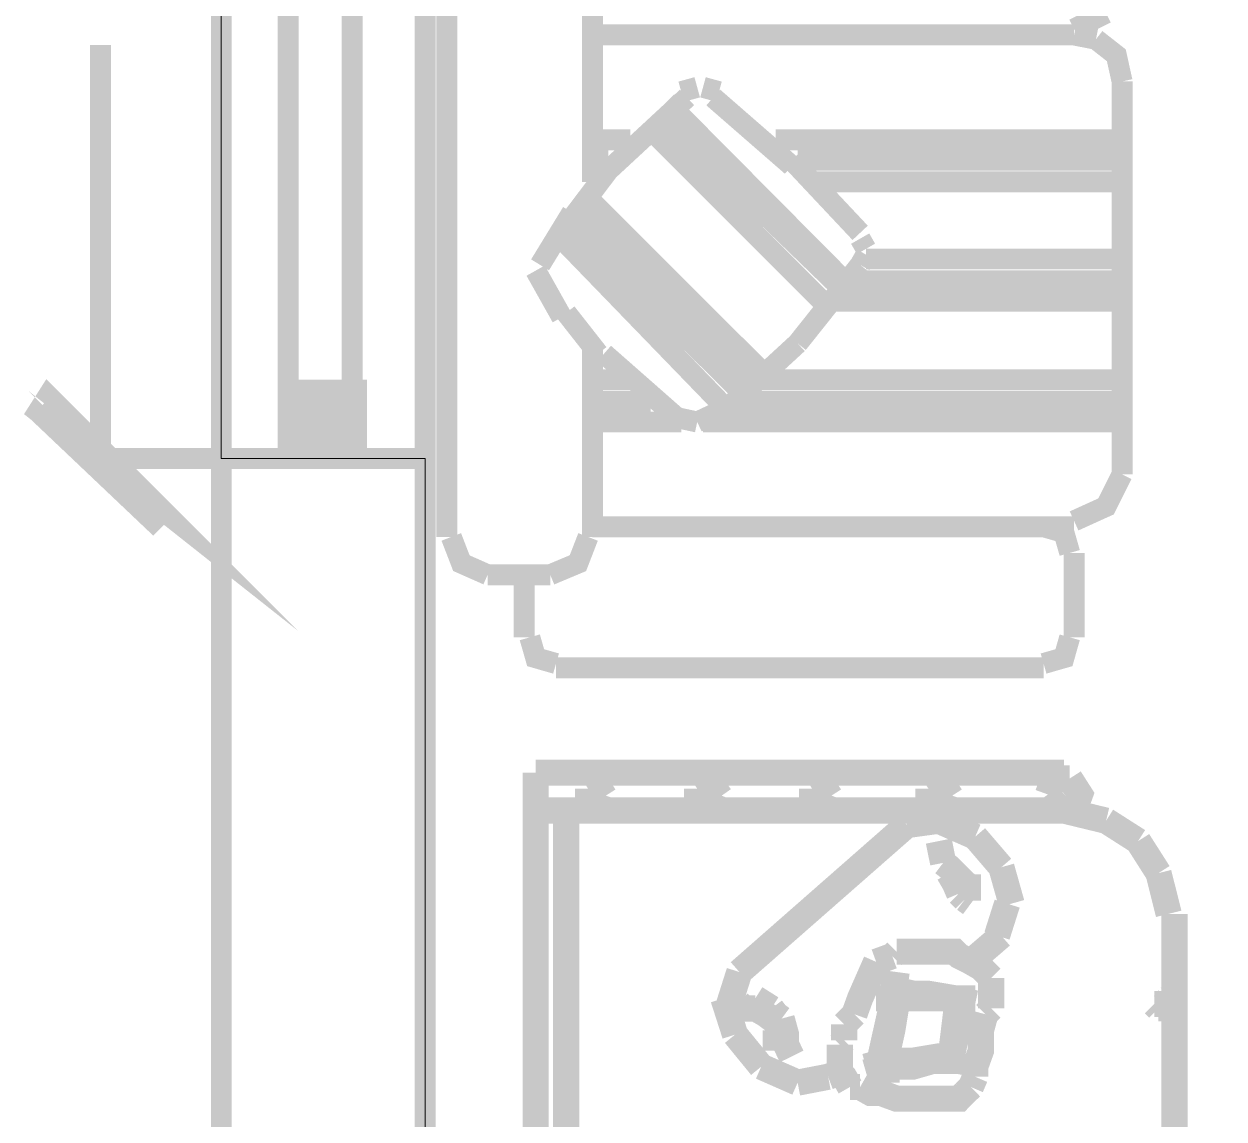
# Model space of a CAD drawing. Header units: inches. Extents: x -524 to 1067, y -71 to 1110.
# Drawn here: x 427.1 to 480.2, y 284.2 to 332.7 of the extents above; entities that cross this region are included whole.
import ezdxf

# ---------------------------------------------------------------- set-up
doc = ezdxf.new("R2010")
doc.units = ezdxf.units.IN
doc.header["$MEASUREMENT"] = 0
doc.layers.add('H', color=7, linetype='Continuous')
doc.layers.add('P', color=7, linetype='Continuous')
doc.layers.add('wall', color=16, linetype='Continuous', lineweight=20)

msp = doc.modelspace()

# ---------------------------------------------------------------- hatches: boundary and pattern name
at = {"layer": 'H', "linetype": 'Continuous'}
for points in [[(438.874, 313.4), (438.874, 316.429), (441.9, 316.429), (441.9, 313.4), (438.874, 313.4)], [(433.337, 311.082), (432.823, 310.633), (427.735, 315.528), (428.187, 316.17), (433.337, 311.082)]]:
    msp.add_hatch(color=256, dxfattribs=at).paths.add_polyline_path(points)

# ---------------------------------------------------------------- linework, layer by layer
at = {"layer": 'P'}
for points, const_width in [([(444.86, 413.771), (444.86, 267.759)], 0.927), ([(445.827, 378.104), (445.827, 343.081), (445.827, 309.991)], 0.927), ([(435.848, 313.466), (435.848, 373.469)], 0.927), ([(435.848, 313.466), (435.848, 373.469), (435.848, 313.466)], 0.927), ([(435.848, 313.466), (435.848, 337.288), (435.848, 373.469)], 0.927), ([(435.848, 373.469), (435.848, 313.466), (435.848, 373.469)], 0.927), ([(435.848, 373.469), (435.848, 313.466), (444.86, 313.466)], 0.927), ([(438.808, 315.528), (438.808, 371.151)], 0.927), ([(441.641, 370.699), (441.641, 315.528), (439.323, 315.528), (438.808, 315.528)], 0.927), ([(444.86, 320.871), (444.86, 356.793)], 0.927), ([(435.848, 339.412), (435.848, 313.466)], 0.927), ([(452.265, 325.7), (452.265, 339.668)], 0.927), ([(473.573, 332.46), (474.989, 333.168)], 0.927), ([(473.573, 332.2), (452.265, 332.2)], 0.927), ([(474.54, 332.007), (473.573, 332.2)], 0.927), ([(475.697, 330.142), (475.442, 331.299), (474.54, 332.007)], 0.927), ([(430.505, 313.466), (430.505, 331.751)], 0.927), ([(456.901, 329.883), (456.193, 329.689)], 0.927), ([(457.864, 329.689), (457.156, 329.883)], 0.927), ([(475.697, 330.142), (475.697, 321.32)], 0.927), ([(456.448, 329.434), (452.973, 326.215)], 0.927), ([(463.66, 321.065), (455.547, 329.24)], 0.927), ([(461.083, 326.408), (457.609, 329.434)], 0.927), ([(435.848, 319.455), (435.848, 313.466), (435.848, 328.981), (435.848, 313.466)], 0.927), ([(463.401, 320.871), (455.291, 328.726)], 0.927), ([(462.693, 320.163), (454.583, 328.273)], 0.927), ([(453.941, 327.565), (452.265, 327.565)], 0.927), ([(475.697, 327.565), (460.375, 327.565)], 0.927), ([(452.973, 326.664), (452.265, 326.664)], 0.927), ([(464.109, 323.444), (461.083, 326.664)], 0.927), ([(475.697, 326.664), (461.343, 326.664)], 0.927), ([(452.973, 326.215), (451.364, 324.09)], 0.927), ([(475.697, 325.7), (461.985, 325.7)], 0.927), ([(459.926, 317.137), (451.813, 325.247)], 0.927), ([(459.474, 316.944), (451.623, 324.798)], 0.927), ([(451.364, 324.346), (449.948, 322.028)], 0.927), ([(459.025, 316.236), (451.105, 324.09)], 0.927), ([(458.317, 315.528), (450.656, 323.444)], 0.927), ([(464.368, 322.736), (464.109, 323.189)], 0.927), ([(464.109, 322.028), (464.368, 322.481)], 0.927), ([(449.754, 321.773), (450.911, 319.711)], 0.927), ([(461.343, 318.554), (464.109, 322.028)], 0.927), ([(475.697, 322.287), (464.368, 322.287)], 0.927), ([(475.697, 321.32), (463.66, 321.32)], 0.927), ([(475.697, 312.758), (475.697, 321.32)], 0.927), ([(475.697, 320.419), (462.952, 320.419)], 0.927), ([(451.105, 319.904), (452.521, 318.101)], 0.927), ([(452.265, 309.991), (452.265, 318.294)], 0.927), ([(452.78, 318.101), (455.999, 315.269)], 0.927), ([(458.058, 315.528), (461.343, 318.554)], 0.927), ([(441.834, 313.466), (438.808, 316.491), (438.808, 313.466)], 0.927), ([(441.834, 313.466), (438.808, 316.491)], 0.927), ([(438.808, 316.491), (441.834, 316.491), (441.834, 313.466)], 0.927), ([(453.941, 316.944), (452.265, 316.944)], 0.927), ([(475.697, 316.944), (459.733, 316.944)], 0.927), ([(428.187, 316.236), (427.735, 315.528), (433.272, 311.148), (428.187, 316.236)], 0.927), ([(454.839, 315.977), (452.265, 315.977)], 0.927), ([(475.697, 315.977), (458.576, 315.977)], 0.927), ([(427.735, 315.528), (433.272, 311.148)], 0.927), ([(433.272, 311.148), (432.823, 310.699), (427.735, 315.528)], 0.927), ([(456.901, 315.075), (457.864, 315.528)], 0.927), ([(456.193, 315.075), (452.265, 315.075)], 0.927), ([(455.999, 315.269), (456.901, 315.075)], 0.927), ([(475.697, 315.075), (457.156, 315.075)], 0.927), ([(435.848, 313.466), (430.505, 313.466)], 0.927), ([(435.848, 313.466), (435.848, 194.109)], 0.927), ([(438.808, 313.466), (441.834, 313.466)], 0.927), ([(473.573, 310.699), (474.989, 311.342), (475.697, 312.758)], 0.927), ([(473.573, 310.44), (452.265, 310.44)], 0.927), ([(473.38, 309.283), (473.124, 310.185), (472.223, 310.44)], 0.927), ([(446.021, 309.991), (446.469, 308.83), (447.63, 308.316)], 0.927), ([(450.397, 308.316), (451.623, 308.83), (452.072, 309.991)], 0.927), ([(473.573, 305.549), (473.573, 309.283)], 0.927), ([(447.63, 308.316), (450.397, 308.316)], 0.927), ([(449.24, 308.316), (449.24, 305.549)], 0.927), ([(449.495, 305.549), (449.754, 304.648), (450.656, 304.389)], 0.927), ([(472.223, 304.389), (473.124, 304.648), (473.38, 305.549)], 0.927), ([(450.656, 304.195), (472.223, 304.195)], 0.927), ([(473.124, 299.56), (449.754, 299.56)], 1.161), ([(449.754, 235.118), (449.754, 299.56)], 1.161), ([(452.072, 298.852), (452.072, 298.144), (452.78, 297.888)], 1.161), ([(452.78, 299.304), (452.072, 298.852)], 1.157), ([(452.265, 298.852), (452.265, 298.144), (452.973, 297.888)], 1.161), ([(452.973, 299.304), (452.265, 298.852)], 1.157), ([(456.901, 298.852), (456.901, 298.144), (457.609, 297.888)], 1.161), ([(457.609, 299.304), (456.901, 298.852)], 1.157), ([(457.415, 298.852), (457.415, 298.144), (458.058, 297.888)], 1.161), ([(458.058, 299.304), (457.415, 298.852)], 1.157), ([(461.985, 298.852), (461.985, 298.144), (462.693, 297.888)], 1.161), ([(462.693, 299.304), (461.985, 298.852)], 1.157), ([(462.244, 298.852), (462.244, 298.144), (462.952, 297.888)], 1.161), ([(462.952, 299.304), (462.244, 298.852)], 1.157), ([(467.135, 298.852), (467.135, 298.144), (467.781, 297.888)], 1.161), ([(467.781, 299.304), (467.135, 298.852)], 1.157), ([(467.587, 298.852), (467.587, 298.144), (468.295, 297.888)], 1.161), ([(468.295, 299.304), (467.587, 298.852)], 1.157), ([(472.416, 298.596), (472.931, 297.888), (473.573, 297.888), (473.832, 298.596), (473.38, 299.304)], 1.161), ([(472.672, 299.304), (472.416, 298.596)], 1.161), ([(473.38, 299.304), (472.672, 299.304)], 1.157), ([(449.754, 297.888), (473.124, 297.888)], 1.157), ([(451.105, 236.728), (451.105, 297.888)], 1.161), ([(474.989, 297.436), (473.124, 297.888)], 1.161), ([(458.766, 290.742), (466.171, 297.242)], 1.157), ([(467.587, 297.436), (466.171, 297.242)], 1.157), ([(469.197, 296.728), (467.587, 297.436)], 1.161), ([(476.405, 296.534), (474.989, 297.436)], 1.157), ([(470.354, 295.377), (469.197, 296.728)], 1.157), ([(467.781, 295.571), (467.587, 296.534)], 1.161), ([(477.307, 295.118), (476.405, 296.534)], 1.161), ([(468.295, 295.118), (468.036, 295.377), (467.781, 295.571)], 1.157), ([(468.036, 295.118), (468.295, 294.669)], 1.161), ([(468.489, 294.925), (468.295, 295.118)], 1.161), ([(470.807, 293.768), (470.354, 295.377)], 1.161), ([(477.759, 293.315), (477.307, 295.118)], 1.157), ([(468.295, 294.669), (468.489, 294.216)], 1.157), ([(469.004, 294.476), (468.744, 294.669), (468.489, 294.925)], 1.157), ([(468.489, 294.216), (468.744, 293.961)], 1.161), ([(469.452, 294.476), (469.004, 294.476)], 1.161), ([(468.744, 293.961), (469.004, 293.768)], 1.157), ([(470.164, 292.351), (470.613, 293.768)], 1.161), ([(478.015, 293.315), (478.015, 241.363)], 1.157), ([(469.004, 291.191), (470.354, 292.351)], 1.161), ([(464.817, 291.191), (465.529, 291.45)], 1.161), ([(465.529, 291.45), (465.719, 291.643)], 1.157), ([(465.719, 291.643), (466.171, 291.643)], 1.161), ([(466.171, 291.643), (466.62, 291.643), (467.328, 291.643), (467.781, 291.643), (468.295, 291.643), (468.489, 291.45), (469.004, 291.191), (469.452, 290.935), (469.646, 290.742), (469.905, 290.483)], 1.157), ([(463.854, 288.873), (464.109, 289.581), (464.817, 291.191)], 1.161), ([(458.766, 290.742), (458.317, 289.326)], 1.161), ([(465.978, 290.483), (465.719, 289.326), (465.529, 288.165), (465.27, 287.008)], 1.157), ([(465.719, 290.742), (465.529, 289.326)], 1.161), ([(469.905, 290.483), (469.905, 289.775), (469.905, 289.132)], 1.161), ([(468.036, 286.3), (468.489, 290.034)], 1.161), ([(468.744, 290.034), (468.036, 286.3)], 1.157), ([(458.058, 289.581), (458.576, 287.972)], 1.161), ([(459.474, 289.132), (459.025, 289.132), (458.766, 289.326)], 1.161), ([(460.182, 289.132), (459.474, 289.581)], 1.157), ([(465.978, 289.581), (464.817, 289.581)], 1.157), ([(465.978, 289.775), (465.011, 289.775)], 1.161), ([(465.529, 289.326), (465.27, 288.165), (465.011, 287.008), (465.011, 285.847)], 1.157), ([(468.036, 289.581), (467.135, 289.581), (465.978, 289.581)], 1.161), ([(469.197, 289.581), (468.295, 289.581), (467.135, 289.775), (465.978, 289.775)], 1.157), ([(469.197, 289.326), (468.036, 289.581)], 1.157), ([(477.307, 289.132), (477.117, 289.326)], 1.161), ([(477.117, 289.326), (477.566, 289.326)], 1.157), ([(477.566, 289.326), (477.759, 289.581)], 1.161), ([(478.015, 289.326), (477.759, 289.132)], 1.161), ([(477.759, 289.581), (478.015, 289.775)], 1.157), ([(460.634, 288.68), (460.182, 288.68), (459.926, 288.873), (459.474, 289.132)], 1.157), ([(460.375, 288.873), (460.182, 289.132)], 1.161), ([(460.634, 288.68), (460.375, 288.873)], 1.157), ([(463.401, 288.424), (463.854, 288.873)], 1.157), ([(469.646, 288.873), (469.452, 288.165), (469.452, 287.716), (469.452, 287.264), (469.197, 286.555), (469.197, 286.107)], 1.161), ([(469.905, 289.132), (469.646, 288.873)], 1.157), ([(477.759, 289.132), (477.307, 289.132)], 1.157), ([(460.634, 288.68), (460.375, 288.165)], 1.161), ([(461.083, 287.008), (460.828, 287.523), (460.828, 287.972), (460.634, 288.68)], 1.161), ([(463.401, 287.716), (463.401, 288.424)], 1.161), ([(458.576, 287.972), (459.733, 286.555)], 1.157), ([(460.375, 287.716), (460.375, 287.264)], 1.161), ([(460.375, 288.165), (460.375, 287.716)], 1.157), ([(463.211, 287.523), (463.401, 287.716)], 1.157), ([(463.211, 286.3), (463.211, 286.815), (463.211, 287.523)], 1.161), ([(467.328, 286.815), (466.427, 286.555), (465.27, 286.555), (464.368, 286.3)], 1.161), ([(465.27, 286.815), (464.368, 286.555)], 1.161), ([(465.27, 287.008), (465.27, 285.847)], 1.161), ([(468.489, 287.008), (467.587, 287.008), (466.427, 286.815), (465.27, 286.815)], 1.157), ([(468.489, 286.815), (467.328, 286.815)], 1.157), ([(459.733, 286.555), (461.343, 285.847)], 1.161), ([(461.343, 285.847), (462.693, 286.107)], 1.157), ([(462.693, 286.107), (463.211, 286.3)], 1.157), ([(463.66, 285.654), (463.401, 286.107), (463.211, 286.3)], 1.157), ([(469.197, 286.107), (469.004, 285.654)], 1.157), ([(464.109, 285.654), (463.66, 285.654)], 1.161), ([(468.036, 285.139), (467.328, 285.139), (466.427, 285.139), (465.719, 285.139), (465.011, 285.398), (464.562, 285.398), (464.109, 285.654)], 1.157), ([(469.004, 285.654), (468.744, 285.398)], 1.161), ([(468.744, 285.398), (468.489, 285.139), (468.036, 285.139)], 1.157)]:
    msp.add_lwpolyline(points, dxfattribs=dict(at, const_width=const_width))
at = {"layer": 'wall'}
msp.add_lwpolyline([(619.651, 210.975), (444.86, 210.975), (444.86, 313.466), (435.848, 313.466), (435.848, 373.469), (444.86, 373.469), (444.86, 413.931), (463.401, 413.771), (463.401, 422.848), (534.799, 422.848), (534.799, 413.771), (554.95, 413.771), (554.95, 422.848), (534.799, 422.848)], dxfattribs=at)

doc.saveas('drawing.dxf')
